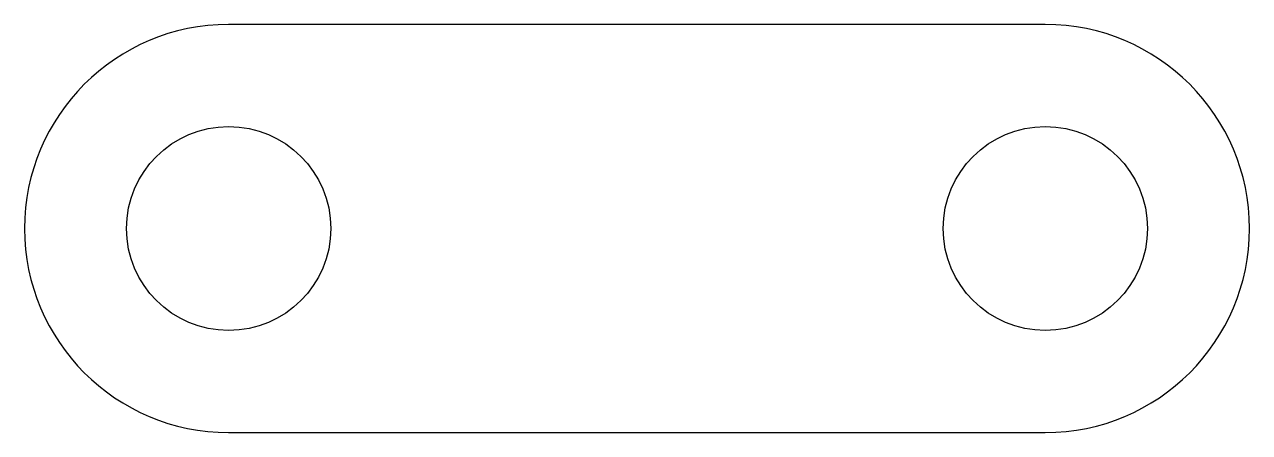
# Model space of a CAD drawing. Header units: millimetres. Extents: x -83 to -47, y 57.2 to 69.2.
import ezdxf

# ---------------------------------------------------------------- set-up
doc = ezdxf.new("R2010")
doc.units = ezdxf.units.MM
doc.layers.get('0').update_dxf_attribs({"linetype": 'CONTINUOUS'})

msp = doc.modelspace()

# ---------------------------------------------------------------- linework, layer by layer
msp.add_lwpolyline([(-77, 69.201, 1), (-77, 57.201), (-53, 57.201, 1), (-53, 69.201)], format="xyb", close=True)
for centre in [(-77, 63.201), (-53, 63.201)]:
    msp.add_circle(centre, 3)

doc.saveas('drawing.dxf')
